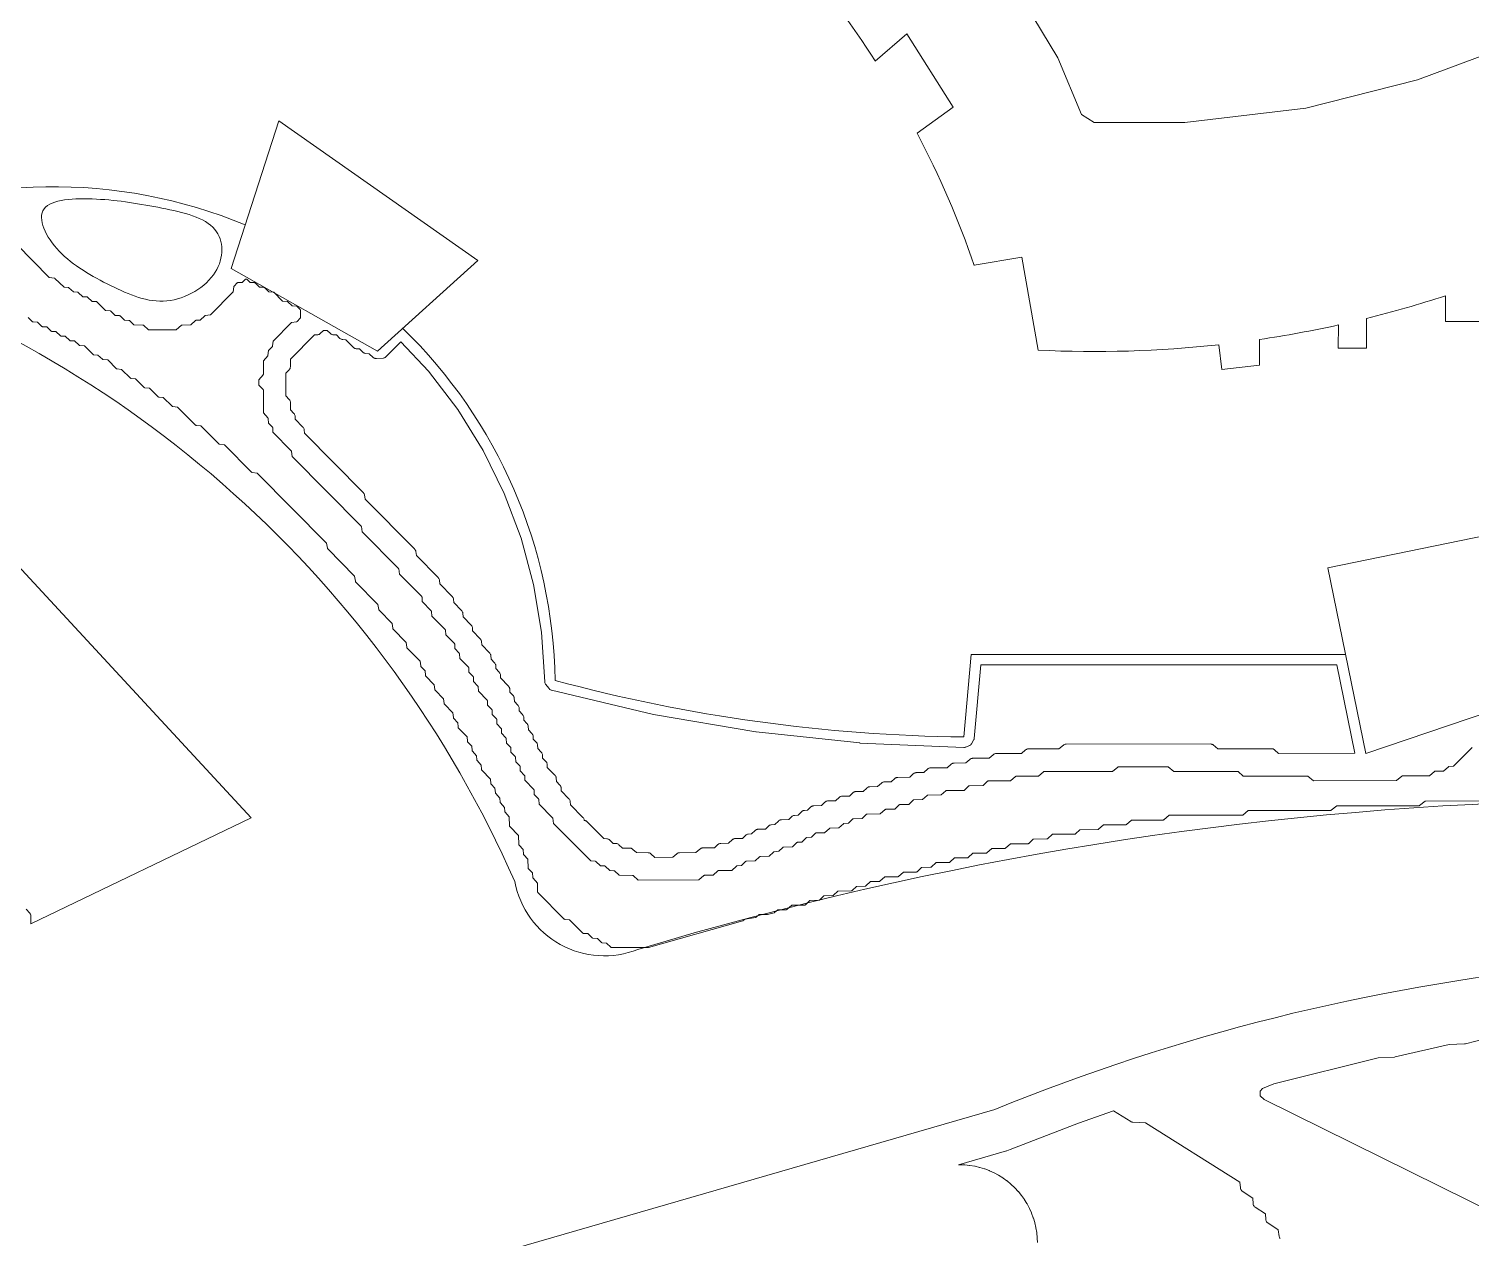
# Model space of a CAD drawing. Header units: inches. Extents: x 36 to 79.5, y 17.3 to 55.9.
# Drawn here: x 48.14 to 56.37, y 30.21 to 37.11 of the extents above; entities that cross this region are included whole.
import ezdxf

# ---------------------------------------------------------------- set-up
doc = ezdxf.new("R2010")
doc.units = ezdxf.units.IN
for name, color, linetype, lineweight in [('01_ORIGINAL_CAD', 7, 'Continuous', 20), ('02_APPROVED_PDF_OUTLINES', 7, 'Continuous', 15), ('03_ADDED_AREAS_SAME_COMPOSITION', 7, 'Continuous', 15), ('04_APPROVED_PERIMETER', 7, 'Continuous', 15)]:
    doc.layers.add(name, color=color, linetype=linetype, lineweight=lineweight)

msp = doc.modelspace()

# ---------------------------------------------------------------- linework, layer by layer
at = {"layer": '01_ORIGINAL_CAD'}
for points in [[(45.6919, 38.1087, 0.060935), (47.1089, 35.956, -0.206423), (49.3752, 35.9901)], [(59.9983, 35.3223), (60.235, 35.0586), (61.8312, 36.8162), (61.9333, 37.4176, -0.214593), (63.5216, 35.6018, 0.212382), (64.1876, 33.5175, -0.642649), (62.1657, 32.1496, 0.132984), (51.6147, 31.858, -0.471407), (50.9129, 32.2446)], [(54.9286, 35.3065, -0.040089), (53.8973, 35.2756), (53.8052, 35.8063)], [(56.2206, 35.5856, -0.018166), (55.7705, 35.4566, -0.018166)], [(50.2735, 35.4003, -0.198705), (51.1432, 33.3921, 0.063223), (53.4732, 33.0698)], [(55.6105, 35.4191, -0.017778), (55.1599, 35.3363, -0.017778)], [(53.6498, 30.945, -0.14301), (60.2429, 31.6303, -0.286424), (65.3601, 28.4306), (66.4807, 23.8898, -0.272091), (64.8996, 18.9541), (63.6613, 17.5325)], [(53.6498, 30.945), (50.3999, 30.0042), (48.0949, 29.84), (45.4271, 29.473), (42.376, 26.5966), (41.758, 26.5966, -0.10797), (36.2477, 22.9537)]]:
    msp.add_lwpolyline(points, format="xyb", dxfattribs=at)
for points in [[(52.9682, 36.924), (53.149, 37.0789), (53.4135, 36.6613), (53.2073, 36.5136)], [(49.5667, 36.5827), (50.7029, 35.7869), (50.1291, 35.2702), (49.2949, 35.7417), (49.5667, 36.5827)], [(53.8052, 35.8063), (53.533, 35.7591)], [(53.8052, 35.8063), (53.8052, 35.8063)], [(56.2206, 35.5856), (56.2206, 35.4387), (56.4229, 35.4387), (56.4229, 35.6554)], [(55.6105, 35.4191), (55.6079, 35.2876), (55.7705, 35.2876), (55.7705, 35.4566)], [(54.9286, 35.3065), (54.9443, 35.1648), (55.1599, 35.189), (55.1599, 35.3363)], [(53.5155, 33.5403), (53.4732, 33.0698)], [(53.5155, 33.5403), (55.6505, 33.5403)]]:
    msp.add_lwpolyline(points, dxfattribs=at)
msp.add_lwpolyline([(55.5495, 34.0342), (56.7635, 34.2825), (57.0577, 33.4124), (55.766, 32.9757)], close=True, dxfattribs=at)
for centre, radius, start, end in [((48.3626, 33.9743), 5.4698, 32.63878, 40.4465), ((48.3626, 33.9743), 5.4698, 19.0436, 27.66091), ((44.9959, 29.643), 6.4637, 23.73402, 72.54294)]:
    msp.add_arc(centre, radius, start, end, dxfattribs=at)
at = {"layer": '02_APPROVED_PDF_OUTLINES'}
for points in [[(48.0732, 35.8776), (48.2583, 35.6906), (48.2873, 35.6865), (48.2879, 35.6863), (48.2885, 35.6861), (48.2891, 35.6859), (48.2896, 35.6856), (48.2901, 35.6852), (48.2906, 35.6848), (48.3426, 35.6339), (48.3664, 35.6329), (48.367, 35.6328), (48.3676, 35.6327), (48.3682, 35.6325), (48.3688, 35.6323), (48.3693, 35.632), (48.3698, 35.6316), (48.3703, 35.6313), (48.3957, 35.6071), (48.4196, 35.6061), (48.4202, 35.606), (48.4208, 35.6059), (48.4214, 35.6057), (48.4219, 35.6055), (48.4225, 35.6052), (48.423, 35.6048), (48.4234, 35.6045), (48.4489, 35.5803), (48.4727, 35.5793), (48.4733, 35.5792), (48.4739, 35.5791), (48.4745, 35.5789), (48.4751, 35.5787), (48.4756, 35.5784), (48.4761, 35.578), (48.4766, 35.5776), (48.502, 35.5535), (48.5258, 35.5525), (48.5264, 35.5524), (48.5269, 35.5523), (48.5275, 35.5522), (48.528, 35.552), (48.5285, 35.5517), (48.529, 35.5514), (48.5294, 35.5511), (48.5298, 35.5507), (48.5793, 35.5012), (48.6058, 35.4989), (48.6064, 35.4988), (48.607, 35.4986), (48.6075, 35.4985), (48.608, 35.4982), (48.6085, 35.4979), (48.609, 35.4976), (48.6094, 35.4972), (48.6349, 35.4731), (48.6587, 35.4721), (48.6593, 35.472), (48.6599, 35.4719), (48.6605, 35.4717), (48.6611, 35.4715), (48.6616, 35.4712), (48.6621, 35.4708), (48.6626, 35.4704), (48.688, 35.4463), (48.7118, 35.4453), (48.7125, 35.4452), (48.7131, 35.4451), (48.7136, 35.4449), (48.7142, 35.4447), (48.7147, 35.4444), (48.7153, 35.444), (48.7157, 35.4436), (48.7411, 35.4196), (48.7914, 35.4185), (48.792, 35.4184), (48.7926, 35.4183), (48.7932, 35.4182), (48.7937, 35.418), (48.7943, 35.4177), (48.7948, 35.4174), (48.7953, 35.417), (48.8235, 35.392), (48.9812, 35.3918), (49.0123, 35.4173), (49.0128, 35.4176), (49.0133, 35.4179), (49.0138, 35.4182), (49.0143, 35.4184), (49.0149, 35.4185), (49.0154, 35.4186), (49.016, 35.4187), (49.0663, 35.4198), (49.0916, 35.4439), (49.0921, 35.4443), (49.0926, 35.4447), (49.0931, 35.445), (49.0937, 35.4452), (49.0942, 35.4454), (49.0949, 35.4455), (49.0955, 35.4456), (49.1193, 35.4466), (49.1446, 35.4708), (49.1451, 35.4712), (49.1456, 35.4715), (49.1461, 35.4718), (49.1467, 35.4721), (49.1473, 35.4723), (49.1479, 35.4724), (49.1769, 35.4766), (49.3065, 35.608), (49.3105, 35.6373), (49.3106, 35.6378), (49.3108, 35.6383), (49.311, 35.6389), (49.3112, 35.6393), (49.3115, 35.6398), (49.3118, 35.6403), (49.3122, 35.6407), (49.33, 35.6587), (49.3304, 35.6591), (49.3308, 35.6594), (49.3313, 35.6597), (49.3318, 35.6599), (49.3323, 35.6601), (49.3328, 35.6603), (49.3334, 35.6604), (49.334, 35.6605), (49.3578, 35.6615), (49.3769, 35.6794), (49.3774, 35.6798), (49.3779, 35.6801), (49.3784, 35.6804), (49.3789, 35.6806), (49.3795, 35.6808), (49.3801, 35.6809), (49.3807, 35.681), (49.3813, 35.681), (49.3819, 35.6809), (49.3825, 35.6808), (49.3831, 35.6806), (49.3836, 35.6804), (49.3841, 35.6801), (49.3846, 35.6798), (49.3851, 35.6794), (49.4043, 35.6616), (49.4281, 35.6605), (49.4287, 35.6605), (49.4293, 35.6603), (49.4299, 35.6602), (49.4305, 35.6599), (49.431, 35.6596), (49.4315, 35.6593), (49.432, 35.6589), (49.4575, 35.6348), (49.4813, 35.6337), (49.4819, 35.6337), (49.4825, 35.6335), (49.4831, 35.6334), (49.4836, 35.6331), (49.4842, 35.6328), (49.4847, 35.6325), (49.4851, 35.6321), (49.5106, 35.608), (49.5344, 35.6069), (49.535, 35.6069), (49.5355, 35.6068), (49.5361, 35.6066), (49.5366, 35.6064), (49.5371, 35.6062), (49.5375, 35.6059), (49.538, 35.6055), (49.5384, 35.6052), (49.5879, 35.5556), (49.6144, 35.5533), (49.615, 35.5532), (49.6155, 35.5531), (49.6161, 35.5529), (49.6166, 35.5527), (49.6171, 35.5524), (49.6176, 35.552), (49.618, 35.5517), (49.6435, 35.5275), (49.6673, 35.5265), (49.6678, 35.5265), (49.6684, 35.5264), (49.6689, 35.5262), (49.6695, 35.526), (49.67, 35.5257), (49.6704, 35.5255), (49.6709, 35.5251), (49.6713, 35.5247), (49.6891, 35.5067), (49.6895, 35.5063), (49.6899, 35.5058), (49.6902, 35.5053), (49.6904, 35.5048), (49.6906, 35.5042), (49.6908, 35.5037), (49.6909, 35.5031), (49.6909, 35.5025), (49.691, 35.4612), (49.6909, 35.4606), (49.6909, 35.46), (49.6907, 35.4594), (49.6905, 35.4589), (49.6903, 35.4584), (49.69, 35.4579), (49.6896, 35.4574), (49.6892, 35.4569), (49.6715, 35.4389), (49.6711, 35.4386), (49.6706, 35.4382), (49.6702, 35.4379), (49.6697, 35.4377), (49.6691, 35.4375), (49.6686, 35.4373), (49.6681, 35.4372), (49.6391, 35.433), (49.5342, 35.3263), (49.532, 35.2995), (49.5319, 35.2989), (49.5318, 35.2983), (49.5316, 35.2978), (49.5313, 35.2972), (49.531, 35.2967), (49.5307, 35.2963), (49.5303, 35.2958), (49.5078, 35.2726), (49.5055, 35.2458), (49.5055, 35.2452), (49.5053, 35.2446), (49.5051, 35.244), (49.5048, 35.2434), (49.5045, 35.2429), (49.5041, 35.2424), (49.4794, 35.2139), (49.4792, 35.1389), (49.4792, 35.1383), (49.4791, 35.1377), (49.4789, 35.1371), (49.4787, 35.1365), (49.4785, 35.136), (49.4781, 35.1355), (49.4777, 35.135), (49.4531, 35.1066), (49.4539, 35.0758), (49.4778, 35.0502), (49.4781, 35.0497), (49.4785, 35.0493), (49.4787, 35.0488), (49.479, 35.0483), (49.4792, 35.0477), (49.4793, 35.0472), (49.4794, 35.0467), (49.4794, 35.0461), (49.4799, 34.9174), (49.5048, 34.889), (49.5052, 34.8885), (49.5055, 34.888), (49.5058, 34.8874), (49.506, 34.8868), (49.5061, 34.8862), (49.5062, 34.8856), (49.5086, 34.8588), (49.5312, 34.8356), (49.5316, 34.8351), (49.532, 34.8346), (49.5323, 34.8341), (49.5325, 34.8335), (49.5327, 34.8329), (49.5328, 34.8323), (49.5329, 34.8317), (49.534, 34.8076), (49.6376, 34.7015), (49.638, 34.701), (49.6384, 34.7005), (49.6387, 34.6999), (49.639, 34.6993), (49.6391, 34.6987), (49.6393, 34.6981), (49.6434, 34.6689), (50.0366, 34.2723), (50.0369, 34.2719), (50.0373, 34.2715), (50.0376, 34.271), (50.0378, 34.2705), (50.038, 34.27), (50.0381, 34.2695), (50.0383, 34.269), (50.0424, 34.2397), (50.2494, 34.0309), (50.2498, 34.0305), (50.2501, 34.0301), (50.2504, 34.0296), (50.2506, 34.0291), (50.2508, 34.0286), (50.251, 34.0281), (50.2511, 34.0276), (50.2552, 33.9983), (50.3824, 33.87), (50.3828, 33.8696), (50.3831, 33.8692), (50.3834, 33.8687), (50.3836, 33.8682), (50.3838, 33.8677), (50.384, 33.8671), (50.3841, 33.8666), (50.3841, 33.866), (50.3852, 33.8419), (50.4357, 33.7895), (50.4361, 33.789), (50.4364, 33.7886), (50.4367, 33.788), (50.437, 33.7875), (50.4372, 33.787), (50.4373, 33.7864), (50.4374, 33.7858), (50.4397, 33.759), (50.5155, 33.6822), (50.5159, 33.6818), (50.5162, 33.6813), (50.5165, 33.6808), (50.5168, 33.6802), (50.517, 33.6797), (50.5171, 33.6791), (50.5172, 33.6785), (50.5196, 33.6517), (50.5687, 33.6017), (50.5692, 33.6013), (50.5695, 33.6007), (50.5698, 33.6002), (50.5701, 33.5996), (50.5703, 33.599), (50.5704, 33.5984), (50.5705, 33.5978), (50.5715, 33.5736), (50.5955, 33.548), (50.5959, 33.5475), (50.5962, 33.5471), (50.5965, 33.5466), (50.5967, 33.546), (50.5969, 33.5455), (50.597, 33.545), (50.5971, 33.5444), (50.5995, 33.5176), (50.6486, 33.4676), (50.6491, 33.4671), (50.6494, 33.4666), (50.6497, 33.4661), (50.65, 33.4655), (50.6502, 33.4649), (50.6503, 33.4643), (50.6504, 33.4636), (50.6514, 33.4395), (50.6754, 33.4138), (50.6758, 33.4134), (50.6761, 33.4129), (50.6764, 33.4123), (50.6766, 33.4118), (50.6768, 33.4112), (50.6769, 33.4106), (50.677, 33.41), (50.6781, 33.3858), (50.702, 33.3602), (50.7024, 33.3597), (50.7027, 33.3593), (50.703, 33.3588), (50.7032, 33.3582), (50.7034, 33.3577), (50.7036, 33.3571), (50.7036, 33.3566), (50.706, 33.3298), (50.7552, 33.2798), (50.7556, 33.2793), (50.756, 33.2788), (50.7563, 33.2783), (50.7565, 33.2777), (50.7567, 33.2771), (50.7568, 33.2765), (50.7569, 33.2758), (50.758, 33.2517), (50.7819, 33.226), (50.7823, 33.2256), (50.7827, 33.2251), (50.7829, 33.2245), (50.7832, 33.224), (50.7834, 33.2234), (50.7835, 33.2228), (50.7835, 33.2222), (50.7846, 33.198), (50.8086, 33.1724), (50.809, 33.1719), (50.8093, 33.1714), (50.8096, 33.1709), (50.8098, 33.1703), (50.81, 33.1697), (50.8101, 33.1691), (50.8102, 33.1685), (50.8113, 33.1444), (50.8352, 33.1187), (50.8356, 33.1182), (50.836, 33.1177), (50.8362, 33.1172), (50.8365, 33.1166), (50.8367, 33.1161), (50.8368, 33.1155), (50.8368, 33.1149), (50.8379, 33.0907), (50.8619, 33.065), (50.8622, 33.0646), (50.8626, 33.0641), (50.8628, 33.0636), (50.8631, 33.0631), (50.8633, 33.0626), (50.8634, 33.062), (50.8635, 33.0615), (50.8658, 33.0346), (50.8884, 33.0115), (50.8888, 33.011), (50.8892, 33.0105), (50.8895, 33.0099), (50.8898, 33.0094), (50.8899, 33.0088), (50.8901, 33.0082), (50.8901, 33.0075), (50.8912, 32.9834), (50.9152, 32.9577), (50.9155, 32.9573), (50.9159, 32.9568), (50.9161, 32.9563), (50.9164, 32.9558), (50.9165, 32.9553), (50.9167, 32.9547), (50.9168, 32.9541), (50.9191, 32.9273), (50.9417, 32.9041), (50.9421, 32.9037), (50.9425, 32.9032), (50.9428, 32.9026), (50.943, 32.9021), (50.9432, 32.9015), (50.9434, 32.9008), (50.9434, 32.9002), (50.9445, 32.8761), (50.9685, 32.8504), (50.9688, 32.8499), (50.9692, 32.8494), (50.9695, 32.8489), (50.9697, 32.8483), (50.9699, 32.8478), (50.97, 32.8472), (50.9701, 32.8466), (50.9711, 32.8225), (51.0216, 32.77), (51.022, 32.7695), (51.0224, 32.769), (51.0227, 32.7685), (51.0229, 32.7679), (51.0231, 32.7673), (51.0232, 32.7667), (51.0233, 32.7661), (51.0244, 32.7419), (51.0483, 32.7163), (51.0487, 32.7158), (51.049, 32.7154), (51.0493, 32.7149), (51.0495, 32.7143), (51.0497, 32.7138), (51.0499, 32.7132), (51.0499, 32.7127), (51.0523, 32.6859), (51.1281, 32.6091), (51.1284, 32.6087), (51.1288, 32.6082), (51.129, 32.6078), (51.1293, 32.6073), (51.1295, 32.6068), (51.1296, 32.6062), (51.1297, 32.6057), (51.1338, 32.5765), (51.3459, 32.363), (51.3724, 32.3606), (51.373, 32.3606), (51.3736, 32.3604), (51.3741, 32.3602), (51.3746, 32.36), (51.3751, 32.3597), (51.3756, 32.3594), (51.376, 32.359), (51.4015, 32.3349), (51.4253, 32.3339), (51.4259, 32.3338), (51.4265, 32.3337), (51.4271, 32.3335), (51.4277, 32.3333), (51.4282, 32.333), (51.4287, 32.3326), (51.4292, 32.3322), (51.4546, 32.3081), (51.4784, 32.3071), (51.479, 32.307), (51.4796, 32.3069), (51.4802, 32.3067), (51.4808, 32.3065), (51.4813, 32.3062), (51.4818, 32.3058), (51.4823, 32.3054), (51.5077, 32.2814), (51.5845, 32.2803), (51.5851, 32.2803), (51.5857, 32.2802), (51.5863, 32.28), (51.5869, 32.2798), (51.5874, 32.2795), (51.5879, 32.2792), (51.5884, 32.2788), (51.6166, 32.2538), (51.963, 32.254), (51.9911, 32.2791), (51.9916, 32.2795), (51.9921, 32.2798), (51.9926, 32.2801), (51.9932, 32.2803), (51.9938, 32.2805), (51.9944, 32.2806), (51.995, 32.2806), (52.0452, 32.2818), (52.0705, 32.3059), (52.071, 32.3062), (52.0714, 32.3065), (52.0719, 32.3068), (52.0724, 32.3071), (52.0729, 32.3072), (52.0735, 32.3074), (52.074, 32.3075), (52.0746, 32.3075), (52.1514, 32.3087), (52.1767, 32.3328), (52.1771, 32.3331), (52.1776, 32.3335), (52.1781, 32.3338), (52.1786, 32.334), (52.1791, 32.3342), (52.1797, 32.3343), (52.1803, 32.3344), (52.2068, 32.3368), (52.2296, 32.3596), (52.23, 32.3599), (52.2305, 32.3603), (52.231, 32.3606), (52.2315, 32.3608), (52.232, 32.361), (52.2326, 32.3612), (52.2331, 32.3613), (52.2337, 32.3613), (52.284, 32.3625), (52.3093, 32.3866), (52.3097, 32.3869), (52.3101, 32.3872), (52.3106, 32.3875), (52.3111, 32.3878), (52.3116, 32.3879), (52.3122, 32.3881), (52.3127, 32.3882), (52.3133, 32.3882), (52.3636, 32.3894), (52.3889, 32.4135), (52.3893, 32.4138), (52.3898, 32.4142), (52.3903, 32.4144), (52.3908, 32.4147), (52.3913, 32.4149), (52.3919, 32.415), (52.3925, 32.4151), (52.419, 32.4175), (52.4418, 32.4402), (52.4422, 32.4406), (52.4427, 32.441), (52.4432, 32.4413), (52.4437, 32.4415), (52.4442, 32.4417), (52.4448, 32.4419), (52.4453, 32.4419), (52.4459, 32.442), (52.4962, 32.4431), (52.5215, 32.4672), (52.5219, 32.4676), (52.5225, 32.468), (52.523, 32.4683), (52.5236, 32.4685), (52.5241, 32.4687), (52.5247, 32.4688), (52.5253, 32.4689), (52.5492, 32.47), (52.5745, 32.4941), (52.575, 32.4945), (52.5754, 32.4948), (52.5759, 32.4951), (52.5764, 32.4953), (52.577, 32.4955), (52.5775, 32.4957), (52.5781, 32.4957), (52.6046, 32.4981), (52.6275, 32.5209), (52.6279, 32.5213), (52.6284, 32.5216), (52.6289, 32.5219), (52.6294, 32.5222), (52.6299, 32.5224), (52.6305, 32.5225), (52.6311, 32.5226), (52.6317, 32.5226), (52.6792, 32.523), (52.7073, 32.548), (52.7078, 32.5484), (52.7083, 32.5487), (52.7088, 32.549), (52.7094, 32.5492), (52.7099, 32.5494), (52.7105, 32.5495), (52.7111, 32.5495), (52.7614, 32.5507), (52.7867, 32.5748), (52.7872, 32.5752), (52.7876, 32.5755), (52.7881, 32.5758), (52.7886, 32.576), (52.7892, 32.5762), (52.7897, 32.5763), (52.7903, 32.5764), (52.8168, 32.5788), (52.8397, 32.6016), (52.8401, 32.602), (52.8405, 32.6023), (52.841, 32.6026), (52.8415, 32.6028), (52.8421, 32.603), (52.8426, 32.6032), (52.8432, 32.6033), (52.8438, 32.6033), (52.894, 32.6045), (52.9193, 32.6286), (52.9198, 32.6289), (52.9202, 32.6293), (52.9207, 32.6296), (52.9212, 32.6298), (52.9218, 32.63), (52.9223, 32.6301), (52.9229, 32.6302), (52.9235, 32.6302), (52.9975, 32.6306), (53.0256, 32.6556), (53.0261, 32.656), (53.0266, 32.6563), (53.0271, 32.6566), (53.0277, 32.6568), (53.0283, 32.657), (53.0289, 32.6571), (53.0295, 32.6571), (53.0798, 32.6583), (53.105, 32.6824), (53.1055, 32.6828), (53.1059, 32.6831), (53.1064, 32.6834), (53.1069, 32.6836), (53.1074, 32.6838), (53.108, 32.6839), (53.1085, 32.684), (53.109, 32.684), (53.1593, 32.6852), (53.1846, 32.7093), (53.185, 32.7097), (53.1855, 32.71), (53.186, 32.7103), (53.1865, 32.7105), (53.187, 32.7107), (53.1875, 32.7108), (53.1881, 32.7109), (53.1886, 32.7109), (53.2389, 32.7121), (53.2642, 32.7362), (53.2646, 32.7366), (53.2651, 32.7369), (53.2656, 32.7372), (53.2661, 32.7374), (53.2666, 32.7376), (53.2671, 32.7377), (53.2677, 32.7378), (53.2683, 32.7378), (53.3451, 32.739), (53.3703, 32.7631), (53.3708, 32.7635), (53.3712, 32.7638), (53.3717, 32.7641), (53.3722, 32.7643), (53.3728, 32.7645), (53.3733, 32.7647), (53.3739, 32.7647), (53.3745, 32.7648), (53.475, 32.7651), (53.5032, 32.7902), (53.5036, 32.7906), (53.5041, 32.7909), (53.5047, 32.7912), (53.5053, 32.7914), (53.5058, 32.7916), (53.5064, 32.7917), (53.5071, 32.7917), (53.5839, 32.7929), (53.6091, 32.817), (53.6096, 32.8173), (53.61, 32.8177), (53.6105, 32.818), (53.611, 32.8182), (53.6116, 32.8184), (53.6121, 32.8185), (53.6127, 32.8186), (53.6133, 32.8186), (53.7404, 32.819), (53.7685, 32.8441), (53.769, 32.8445), (53.7695, 32.8448), (53.7701, 32.8451), (53.7706, 32.8453), (53.7712, 32.8455), (53.7718, 32.8455), (53.7725, 32.8456), (53.8996, 32.846), (53.9277, 32.871), (53.9282, 32.8714), (53.9287, 32.8717), (53.9293, 32.872), (53.9299, 32.8723), (53.9305, 32.8724), (53.9311, 32.8725), (53.9317, 32.8725), (54.3215, 32.8728), (54.3526, 32.8983), (54.353, 32.8987), (54.3535, 32.899), (54.3541, 32.8992), (54.3546, 32.8994), (54.3552, 32.8996), (54.3558, 32.8997), (54.3564, 32.8997), (54.6358, 32.8999), (54.6364, 32.8999), (54.637, 32.8998), (54.6376, 32.8997), (54.6381, 32.8995), (54.6386, 32.8992), (54.6391, 32.8989), (54.6396, 32.8986), (54.6708, 32.8731), (55.034, 32.8734), (55.0347, 32.8733), (55.0353, 32.8732), (55.0359, 32.8731), (55.0365, 32.8729), (55.037, 32.8726), (55.0375, 32.8722), (55.038, 32.8719), (55.0662, 32.8468), (55.4323, 32.8468), (55.4328, 32.8468), (55.4334, 32.8467), (55.434, 32.8466), (55.4345, 32.8464), (55.4351, 32.8461), (55.4356, 32.8458), (55.4361, 32.8455), (55.4672, 32.82), (55.9408, 32.8204), (55.9719, 32.8459), (55.9723, 32.8462), (55.9728, 32.8465), (55.9734, 32.8468), (55.9739, 32.847), (55.9745, 32.8471), (55.9751, 32.8472), (55.9757, 32.8472), (56.1293, 32.8476), (56.1574, 32.8727), (56.1579, 32.8731), (56.1584, 32.8734), (56.159, 32.8737), (56.1596, 32.8739), (56.1602, 32.8741), (56.1608, 32.8742), (56.1614, 32.8742), (56.2089, 32.8745), (56.237, 32.8996), (56.2375, 32.9), (56.2381, 32.9003), (56.2386, 32.9006), (56.2392, 32.9008), (56.2398, 32.901), (56.2405, 32.9011), (56.267, 32.9035), (56.3723, 33.0098)], [(56.5474, 32.7046), (56.1046, 32.7043), (56.0734, 32.6788), (56.073, 32.6784), (56.0725, 32.6781), (56.0719, 32.6779), (56.0714, 32.6777), (56.0708, 32.6775), (56.0702, 32.6775), (56.0696, 32.6774), (55.6003, 32.6771), (55.5692, 32.6516), (55.5687, 32.6512), (55.5682, 32.6509), (55.5677, 32.6507), (55.5671, 32.6505), (55.5665, 32.6503), (55.5659, 32.6502), (55.5654, 32.6502), (55.096, 32.6499), (55.0649, 32.6243), (55.0644, 32.624), (55.0639, 32.6237), (55.0634, 32.6234), (55.0628, 32.6232), (55.0622, 32.6231), (55.0617, 32.623), (55.0611, 32.623), (54.6448, 32.6227), (54.6137, 32.5972), (54.6132, 32.5968), (54.6127, 32.5965), (54.6122, 32.5963), (54.6116, 32.5961), (54.611, 32.5959), (54.6105, 32.5958), (54.6099, 32.5958), (54.4297, 32.5954), (54.4015, 32.5703), (54.4011, 32.5699), (54.4005, 32.5696), (54.4, 32.5693), (54.3994, 32.5691), (54.3988, 32.5689), (54.3982, 32.5688), (54.3976, 32.5688), (54.2704, 32.5684), (54.2423, 32.5434), (54.2419, 32.543), (54.2413, 32.5427), (54.2408, 32.5424), (54.2402, 32.5422), (54.2396, 32.542), (54.239, 32.5419), (54.2384, 32.5419), (54.1351, 32.5406), (54.1098, 32.5166), (54.1094, 32.5162), (54.1089, 32.5159), (54.1084, 32.5156), (54.1079, 32.5153), (54.1074, 32.5152), (54.1068, 32.515), (54.1063, 32.5149), (54.1057, 32.5149), (53.9786, 32.5145), (53.9504, 32.4895), (53.95, 32.4891), (53.9495, 32.4888), (53.9489, 32.4885), (53.9483, 32.4883), (53.9478, 32.4881), (53.9472, 32.488), (53.9465, 32.488), (53.8697, 32.4868), (53.8445, 32.4627), (53.844, 32.4623), (53.8436, 32.462), (53.8431, 32.4617), (53.8426, 32.4615), (53.842, 32.4613), (53.8415, 32.4611), (53.8409, 32.4611), (53.8404, 32.461), (53.7398, 32.4607), (53.7117, 32.4356), (53.7112, 32.4352), (53.7106, 32.4349), (53.7101, 32.4346), (53.7095, 32.4344), (53.7089, 32.4342), (53.7083, 32.4341), (53.7077, 32.4341), (53.6336, 32.4338), (53.6055, 32.4087), (53.6051, 32.4083), (53.6045, 32.408), (53.604, 32.4077), (53.6034, 32.4075), (53.6028, 32.4073), (53.6022, 32.4072), (53.6016, 32.4072), (53.5248, 32.406), (53.4995, 32.3819), (53.4991, 32.3815), (53.4987, 32.3812), (53.4982, 32.3809), (53.4976, 32.3807), (53.4971, 32.3805), (53.4966, 32.3804), (53.496, 32.3803), (53.4954, 32.3803), (53.4214, 32.3799), (53.3933, 32.3549), (53.3928, 32.3545), (53.3923, 32.3541), (53.3917, 32.3539), (53.3911, 32.3536), (53.3905, 32.3535), (53.3899, 32.3534), (53.3893, 32.3533), (53.3153, 32.353), (53.2871, 32.3279), (53.2867, 32.3276), (53.2862, 32.3272), (53.2856, 32.3269), (53.2851, 32.3267), (53.2845, 32.3266), (53.2839, 32.3265), (53.2833, 32.3264), (53.233, 32.3253), (53.2077, 32.3012), (53.2073, 32.3008), (53.2068, 32.3005), (53.2063, 32.3002), (53.2058, 32.2999), (53.2053, 32.2998), (53.2047, 32.2996), (53.2042, 32.2995), (53.2036, 32.2995), (53.1296, 32.2992), (53.1014, 32.2741), (53.101, 32.2737), (53.1004, 32.2734), (53.0999, 32.2731), (53.0993, 32.2729), (53.0987, 32.2727), (53.0981, 32.2726), (53.0975, 32.2726), (53.0234, 32.2723), (52.9953, 32.2472), (52.9948, 32.2468), (52.9943, 32.2465), (52.9938, 32.2462), (52.9932, 32.246), (52.9927, 32.2458), (52.9921, 32.2457), (52.9915, 32.2457), (52.9412, 32.2445), (52.9159, 32.2204), (52.9155, 32.2201), (52.915, 32.2197), (52.9145, 32.2195), (52.914, 32.2192), (52.9135, 32.219), (52.913, 32.2189), (52.9124, 32.2188), (52.9119, 32.2188), (52.8616, 32.2176), (52.8363, 32.1935), (52.8359, 32.1932), (52.8354, 32.1928), (52.8349, 32.1926), (52.8344, 32.1923), (52.8339, 32.1921), (52.8334, 32.192), (52.8328, 32.1919), (52.8322, 32.1919), (52.7554, 32.1907), (52.7302, 32.1666), (52.7298, 32.1662), (52.7293, 32.1659), (52.7288, 32.1656), (52.7283, 32.1654), (52.7278, 32.1652), (52.7273, 32.1651), (52.7267, 32.165), (52.7262, 32.165), (52.6759, 32.1638), (52.6506, 32.1397), (52.6502, 32.1393), (52.6497, 32.139), (52.6492, 32.1387), (52.6487, 32.1385), (52.6482, 32.1383), (52.6477, 32.1382), (52.6471, 32.1381), (52.6466, 32.1381), (52.5963, 32.1369), (52.571, 32.1128), (52.5706, 32.1124), (52.5701, 32.1121), (52.5696, 32.1118), (52.5691, 32.1116), (52.5686, 32.1114), (52.568, 32.1113), (52.5675, 32.1112), (52.5669, 32.1112), (52.4929, 32.1108), (52.4647, 32.0858), (52.4643, 32.0854), (52.4637, 32.085), (52.4632, 32.0848), (52.4626, 32.0845), (52.462, 32.0844), (52.4614, 32.0843), (52.4608, 32.0842), (52.4132, 32.0839), (52.3942, 32.068), (52.3938, 32.0677), (52.3933, 32.0674), (52.3928, 32.0672), (52.3923, 32.067), (52.3918, 32.0668), (52.354, 32.0575), (52.3534, 32.0574), (52.3526, 32.0573), (52.307, 32.057), (52.2889, 32.042), (52.2884, 32.0416), (52.2879, 32.0413), (52.2873, 32.0411), (52.2868, 32.0409), (52.2862, 32.0407), (52.2277, 32.0304), (52.2163, 32.0222), (52.2159, 32.0219), (52.2154, 32.0217), (52.2149, 32.0215), (52.2144, 32.0213), (51.676, 31.8692), (51.6755, 31.869), (51.6749, 31.869), (51.6744, 31.8689), (51.465, 31.8688), (51.4644, 31.8688), (51.4639, 31.8689), (51.4633, 31.869), (51.4628, 31.8692), (51.4623, 31.8694), (51.4618, 31.8697), (51.4613, 31.87), (51.4609, 31.8704), (51.4354, 31.8945), (51.4116, 31.8956), (51.411, 31.8956), (51.4105, 31.8957), (51.41, 31.8959), (51.4094, 31.8961), (51.4089, 31.8963), (51.4085, 31.8966), (51.408, 31.8969), (51.4076, 31.8973), (51.3847, 31.92), (51.3582, 31.9224), (51.3576, 31.9225), (51.3571, 31.9226), (51.3565, 31.9228), (51.356, 31.923), (51.3555, 31.9233), (51.355, 31.9236), (51.3546, 31.924), (51.3291, 31.9481), (51.3053, 31.9492), (51.3048, 31.9492), (51.3042, 31.9493), (51.3037, 31.9495), (51.3031, 31.9497), (51.3027, 31.9499), (51.3022, 31.9502), (51.3017, 31.9506), (51.3013, 31.9509), (51.2252, 32.0273), (51.1987, 32.0296), (51.1981, 32.0297), (51.1975, 32.0299), (51.197, 32.0301), (51.1964, 32.0303), (51.1959, 32.0306), (51.1954, 32.031), (51.195, 32.0314), (51.0441, 32.1835), (51.0438, 32.1839), (51.0434, 32.1844), (51.0431, 32.1849), (51.0429, 32.1854), (51.0427, 32.186), (51.0425, 32.1865), (51.0424, 32.1871), (51.0424, 32.1877), (51.042, 32.2359), (51.0172, 32.2643), (51.0168, 32.2648), (51.0165, 32.2653), (51.0162, 32.2659), (51.016, 32.2665), (51.0158, 32.2671), (51.0157, 32.2677), (51.0134, 32.2945), (50.9908, 32.3177), (50.9904, 32.3181), (50.9901, 32.3186), (50.9898, 32.319), (50.9895, 32.3195), (50.9893, 32.3201), (50.9892, 32.3206), (50.9891, 32.3212), (50.9891, 32.3217), (50.9879, 32.3727), (50.964, 32.3983), (50.9636, 32.3987), (50.9633, 32.3992), (50.963, 32.3997), (50.9628, 32.4002), (50.9626, 32.4007), (50.9625, 32.4013), (50.9624, 32.4019), (50.96, 32.4287), (50.9374, 32.4518), (50.9371, 32.4523), (50.9367, 32.4527), (50.9364, 32.4532), (50.9362, 32.4537), (50.936, 32.4542), (50.9359, 32.4548), (50.9358, 32.4553), (50.9357, 32.4559), (50.9346, 32.5068), (50.8841, 32.5592), (50.8837, 32.5596), (50.8834, 32.5601), (50.8831, 32.5605), (50.8829, 32.561), (50.8827, 32.5616), (50.8826, 32.5621), (50.8825, 32.5627), (50.8824, 32.5632), (50.8813, 32.6141), (50.8573, 32.6398), (50.857, 32.6402), (50.8566, 32.6407), (50.8563, 32.6413), (50.8561, 32.6418), (50.8559, 32.6424), (50.8558, 32.643), (50.8557, 32.6436), (50.8547, 32.6678), (50.8307, 32.6934), (50.8303, 32.6939), (50.83, 32.6944), (50.8297, 32.6949), (50.8294, 32.6955), (50.8293, 32.6961), (50.8291, 32.6966), (50.8291, 32.6972), (50.828, 32.7214), (50.8041, 32.7471), (50.8037, 32.7475), (50.8034, 32.748), (50.8031, 32.7485), (50.8028, 32.749), (50.8027, 32.7495), (50.8025, 32.7501), (50.8025, 32.7507), (50.8001, 32.7775), (50.7775, 32.8006), (50.7771, 32.8011), (50.7767, 32.8016), (50.7764, 32.8022), (50.7762, 32.8027), (50.776, 32.8033), (50.7759, 32.8039), (50.7758, 32.8046), (50.7747, 32.8287), (50.7242, 32.8812), (50.7238, 32.8816), (50.7235, 32.8821), (50.7232, 32.8827), (50.7229, 32.8832), (50.7227, 32.8838), (50.7226, 32.8844), (50.7226, 32.8851), (50.7215, 32.9092), (50.6975, 32.9349), (50.6971, 32.9353), (50.6968, 32.9358), (50.6965, 32.9364), (50.6963, 32.9369), (50.6961, 32.9375), (50.696, 32.9381), (50.6959, 32.9387), (50.6948, 32.9629), (50.6709, 32.9885), (50.6705, 32.989), (50.6701, 32.9895), (50.6698, 32.99), (50.6696, 32.9906), (50.6694, 32.9912), (50.6693, 32.9918), (50.6693, 32.9924), (50.6682, 33.0165), (50.6442, 33.0422), (50.6438, 33.0427), (50.6435, 33.0432), (50.6432, 33.0437), (50.643, 33.0443), (50.6428, 33.0448), (50.6427, 33.0454), (50.6426, 33.046), (50.6415, 33.0701), (50.591, 33.1226), (50.5906, 33.1231), (50.5903, 33.1236), (50.59, 33.1241), (50.5897, 33.1247), (50.5896, 33.1253), (50.5894, 33.1259), (50.5894, 33.1265), (50.5883, 33.1507), (50.5643, 33.1763), (50.564, 33.1768), (50.5636, 33.1772), (50.5634, 33.1777), (50.5631, 33.1783), (50.563, 33.1788), (50.5628, 33.1793), (50.5627, 33.1799), (50.5604, 33.2067), (50.5112, 33.2567), (50.5108, 33.2572), (50.5105, 33.2576), (50.5102, 33.2581), (50.5099, 33.2587), (50.5097, 33.2592), (50.5096, 33.2598), (50.5095, 33.2604), (50.5071, 33.2872), (50.458, 33.3372), (50.4576, 33.3376), (50.4572, 33.3381), (50.4569, 33.3386), (50.4567, 33.3392), (50.4565, 33.3397), (50.4563, 33.3403), (50.4563, 33.3409), (50.4539, 33.3677), (50.4047, 33.4177), (50.4043, 33.4181), (50.4039, 33.4187), (50.4036, 33.4192), (50.4034, 33.4198), (50.4032, 33.4204), (50.4031, 33.421), (50.403, 33.4216), (50.4019, 33.4458), (50.378, 33.4714), (50.3776, 33.4719), (50.3773, 33.4723), (50.377, 33.4728), (50.3768, 33.4734), (50.3766, 33.4739), (50.3764, 33.4745), (50.3764, 33.475), (50.374, 33.5018), (50.2982, 33.5786), (50.2978, 33.5791), (50.2975, 33.5795), (50.2972, 33.5801), (50.2969, 33.5806), (50.2968, 33.5812), (50.2966, 33.5817), (50.2965, 33.5823), (50.2942, 33.6091), (50.2184, 33.6859), (50.218, 33.6864), (50.2177, 33.6868), (50.2174, 33.6874), (50.2171, 33.6879), (50.2169, 33.6885), (50.2168, 33.689), (50.2167, 33.6896), (50.2143, 33.7164), (50.1386, 33.7932), (50.1382, 33.7936), (50.1379, 33.7941), (50.1376, 33.7945), (50.1373, 33.795), (50.1371, 33.7955), (50.137, 33.7961), (50.1369, 33.7966), (50.1328, 33.8258), (50.0055, 33.9542), (50.0052, 33.9546), (50.0049, 33.955), (50.0046, 33.9555), (50.0043, 33.956), (50.0041, 33.9565), (50.004, 33.957), (50.0039, 33.9575), (49.9998, 33.9868), (49.8459, 34.1419), (49.8456, 34.1423), (49.8452, 34.1428), (49.8449, 34.1432), (49.8447, 34.1437), (49.8445, 34.1442), (49.8443, 34.1448), (49.8442, 34.1453), (49.8401, 34.1745), (49.444, 34.574), (49.4151, 34.5781), (49.4145, 34.5782), (49.414, 34.5784), (49.4135, 34.5786), (49.413, 34.5788), (49.4125, 34.5791), (49.4121, 34.5795), (49.4117, 34.5799), (49.2579, 34.7349), (49.229, 34.739), (49.2284, 34.7391), (49.2279, 34.7393), (49.2274, 34.7395), (49.2269, 34.7397), (49.2264, 34.74), (49.226, 34.7404), (49.2255, 34.7407), (49.1228, 34.8439), (49.0963, 34.8463), (49.0958, 34.8463), (49.0952, 34.8465), (49.0946, 34.8467), (49.0941, 34.8469), (49.0935, 34.8472), (49.0931, 34.8476), (49.0926, 34.848), (48.9899, 34.9512), (48.9634, 34.9535), (48.9628, 34.9536), (48.9623, 34.9537), (48.9617, 34.9539), (48.9612, 34.9542), (48.9607, 34.9545), (48.9602, 34.9548), (48.9598, 34.9552), (48.9077, 35.0061), (48.884, 35.0071), (48.8834, 35.0072), (48.8829, 35.0073), (48.8823, 35.0074), (48.8818, 35.0076), (48.8813, 35.0079), (48.8808, 35.0082), (48.8804, 35.0085), (48.88, 35.0089), (48.8304, 35.0584), (48.8039, 35.0608), (48.8034, 35.0608), (48.8028, 35.061), (48.8022, 35.0612), (48.8017, 35.0614), (48.8012, 35.0617), (48.8007, 35.0621), (48.8002, 35.0625), (48.7507, 35.112), (48.7242, 35.1144), (48.7236, 35.1145), (48.723, 35.1146), (48.7225, 35.1148), (48.7219, 35.1151), (48.7214, 35.1154), (48.7209, 35.1157), (48.7205, 35.1161), (48.671, 35.1657), (48.6445, 35.168), (48.6439, 35.1681), (48.6433, 35.1682), (48.6427, 35.1684), (48.6422, 35.1687), (48.6417, 35.169), (48.6412, 35.1693), (48.6408, 35.1697), (48.5912, 35.2193), (48.5647, 35.2216), (48.5642, 35.2217), (48.5636, 35.2218), (48.5631, 35.222), (48.5625, 35.2223), (48.5621, 35.2225), (48.5616, 35.2229), (48.5611, 35.2232), (48.5357, 35.2474), (48.5119, 35.2484), (48.5113, 35.2485), (48.5108, 35.2486), (48.5102, 35.2487), (48.5097, 35.2489), (48.5092, 35.2492), (48.5087, 35.2495), (48.5083, 35.2498), (48.5079, 35.2502), (48.4584, 35.2997), (48.4319, 35.302), (48.4313, 35.3021), (48.4307, 35.3023), (48.4302, 35.3024), (48.4297, 35.3027), (48.4292, 35.303), (48.4287, 35.3033), (48.4283, 35.3037), (48.4028, 35.3278), (48.379, 35.3288), (48.3784, 35.3289), (48.3778, 35.329), (48.3772, 35.3292), (48.3766, 35.3294), (48.3761, 35.3297), (48.3756, 35.3301), (48.3751, 35.3305), (48.3497, 35.3546), (48.3259, 35.3556), (48.3252, 35.3557), (48.3246, 35.3558), (48.3241, 35.356), (48.3235, 35.3562), (48.323, 35.3565), (48.3225, 35.3569), (48.322, 35.3573), (48.2965, 35.3814), (48.2727, 35.3824), (48.2721, 35.3825), (48.2715, 35.3826), (48.2709, 35.3828), (48.2704, 35.383), (48.2698, 35.3833), (48.2693, 35.3837), (48.2689, 35.3841), (48.2434, 35.4082), (48.2196, 35.4092), (48.219, 35.4093), (48.2184, 35.4094), (48.2178, 35.4096), (48.2172, 35.4098), (48.2167, 35.4101), (48.2162, 35.4105), (48.2157, 35.4109), (48.1903, 35.435), (48.1664, 35.436), (48.1658, 35.4361), (48.1652, 35.4362), (48.1646, 35.4364), (48.1641, 35.4366), (48.1635, 35.4369), (48.163, 35.4373), (48.1626, 35.4377), (48.1371, 35.4618)], [(47.585, 34.5794), (49.4087, 32.6079), (48.1537, 32.0043), (48.1535, 32.0482), (48.1532, 32.0518), (48.1525, 32.0552), (48.1512, 32.0586), (48.1495, 32.0617), (48.1473, 32.0645), (48.1271, 32.0876)]]:
    msp.add_lwpolyline(points, dxfattribs=at)
msp.add_lwpolyline([(49.8225, 35.3883), (49.8431, 35.3883), (49.8629, 35.3695), (49.8657, 35.3672), (49.8687, 35.3654), (49.872, 35.364), (49.8755, 35.3631), (49.879, 35.3626), (49.8958, 35.3619), (49.9161, 35.3427), (49.9188, 35.3404), (49.9219, 35.3386), (49.9252, 35.3372), (49.9286, 35.3363), (49.9322, 35.3358), (49.9485, 35.3351), (49.9927, 35.2909), (49.9953, 35.2886), (49.9983, 35.2867), (50.0014, 35.2853), (50.0047, 35.2843), (50.0082, 35.2837), (50.0279, 35.282), (50.0459, 35.2641), (50.0485, 35.2618), (50.0515, 35.2599), (50.0546, 35.2585), (50.0579, 35.2574), (50.0613, 35.2569), (50.0818, 35.2551), (50.1055, 35.234), (50.1081, 35.232), (50.1109, 35.2304), (50.1139, 35.2291), (50.1171, 35.2282), (50.1204, 35.2278), (50.1236, 35.2278), (50.1615, 35.2301), (50.1645, 35.2305), (50.1675, 35.2312), (50.1703, 35.2323), (50.173, 35.2337), (50.1755, 35.2354), (50.1777, 35.2375), (50.2631, 35.3236), (50.4209, 35.1548), (50.5879, 34.9364), (50.7321, 34.7037), (50.8527, 34.4587), (50.9489, 34.2031), (51.0199, 33.9388), (51.0649, 33.6675), (51.0837, 33.3847), (51.0842, 33.3811), (51.0852, 33.3776), (51.0868, 33.3743), (51.0888, 33.3712), (51.1088, 33.3451), (51.111, 33.3425), (51.1136, 33.3403), (51.1165, 33.3384), (51.1196, 33.337), (51.1229, 33.3359), (51.7033, 33.198), (51.7049, 33.1977), (52.2879, 33.0981), (52.2895, 33.0979), (52.8798, 33.0352), (52.8814, 33.0351), (53.474, 33.0099), (53.4776, 33.01), (53.4811, 33.0106), (53.4845, 33.0117), (53.5057, 33.0203), (53.5087, 33.0217), (53.5115, 33.0236), (53.514, 33.0258), (53.5162, 33.0283), (53.518, 33.0311), (53.5294, 33.051), (53.5309, 33.0542), (53.532, 33.0576), (53.5326, 33.0611), (53.5703, 33.4803), (55.6015, 33.4803), (55.7046, 32.9766), (55.2683, 32.9762), (55.2455, 32.9964), (55.2431, 32.9983), (55.2405, 32.9999), (55.2378, 33.0011), (55.2349, 33.002), (55.2319, 33.0026), (55.2289, 33.0027), (54.9226, 33.0028), (54.8966, 33.024), (54.8938, 33.026), (54.8908, 33.0275), (54.8876, 33.0287), (54.8842, 33.0294), (54.8808, 33.0296), (54.0579, 33.029), (54.0545, 33.0288), (54.0511, 33.0281), (54.0479, 33.0269), (54.0449, 33.0253), (54.0421, 33.0233), (54.0162, 33.0021), (53.8426, 33.0017), (53.8396, 33.0015), (53.8366, 33.001), (53.8338, 33.0001), (53.831, 32.9988), (53.8284, 32.9972), (53.826, 32.9954), (53.8033, 32.9751), (53.6569, 32.9747), (53.6538, 32.9745), (53.6509, 32.974), (53.648, 32.9731), (53.6452, 32.9718), (53.6427, 32.9703), (53.6403, 32.9684), (53.6175, 32.9481), (53.5242, 32.9478), (53.5211, 32.9476), (53.5182, 32.947), (53.5153, 32.9461), (53.5126, 32.9449), (53.51, 32.9433), (53.5076, 32.9414), (53.4849, 32.9212), (53.418, 32.9209), (53.415, 32.9207), (53.412, 32.9201), (53.4092, 32.9192), (53.4064, 32.918), (53.4039, 32.9164), (53.4015, 32.9145), (53.3787, 32.8943), (53.2854, 32.8939), (53.2824, 32.8937), (53.2794, 32.8932), (53.2765, 32.8923), (53.2738, 32.891), (53.2712, 32.8895), (53.2688, 32.8876), (53.2459, 32.8671), (53.2025, 32.8661), (53.1994, 32.8659), (53.1964, 32.8653), (53.1935, 32.8643), (53.1907, 32.8629), (53.1881, 32.8612), (53.1858, 32.8593), (53.1659, 32.8403), (53.0965, 32.8392), (53.0934, 32.839), (53.0904, 32.8384), (53.0874, 32.8374), (53.0847, 32.836), (53.082, 32.8343), (53.0797, 32.8323), (53.0599, 32.8135), (53.02, 32.8132), (53.017, 32.813), (53.014, 32.8124), (53.0112, 32.8115), (53.0085, 32.8103), (53.0059, 32.8087), (53.0035, 32.8069), (52.9806, 32.7864), (52.9372, 32.7854), (52.9341, 32.7852), (52.9311, 32.7845), (52.9282, 32.7835), (52.9254, 32.7822), (52.9229, 32.7805), (52.9205, 32.7785), (52.9005, 32.7595), (52.8576, 32.7585), (52.8545, 32.7583), (52.8515, 32.7576), (52.8486, 32.7566), (52.8459, 32.7553), (52.8433, 32.7536), (52.8409, 32.7516), (52.8211, 32.7328), (52.7813, 32.7325), (52.7783, 32.7323), (52.7753, 32.7317), (52.7724, 32.7308), (52.7697, 32.7296), (52.7671, 32.728), (52.7648, 32.7262), (52.7418, 32.7057), (52.6984, 32.7047), (52.6954, 32.7045), (52.6924, 32.7038), (52.6895, 32.7028), (52.6867, 32.7015), (52.6841, 32.6998), (52.6818, 32.6978), (52.6618, 32.6788), (52.6188, 32.6778), (52.6158, 32.6776), (52.6128, 32.6769), (52.6099, 32.6759), (52.6071, 32.6746), (52.6045, 32.6729), (52.6022, 32.6709), (52.582, 32.6517), (52.5653, 32.6509), (52.5617, 32.6505), (52.5582, 32.6496), (52.555, 32.6482), (52.5519, 32.6463), (52.5491, 32.6441), (52.5285, 32.6244), (52.5085, 32.6226), (52.5051, 32.622), (52.5018, 32.621), (52.4986, 32.6195), (52.4957, 32.6176), (52.4931, 32.6154), (52.4758, 32.5981), (52.4332, 32.5972), (52.4301, 32.5969), (52.4271, 32.5963), (52.4242, 32.5953), (52.4214, 32.5939), (52.4189, 32.5923), (52.4165, 32.5903), (52.3959, 32.5706), (52.3759, 32.5688), (52.3724, 32.5682), (52.3691, 32.5672), (52.366, 32.5658), (52.3631, 32.5639), (52.3605, 32.5616), (52.3432, 32.5444), (52.3006, 32.5434), (52.2975, 32.5431), (52.2945, 32.5425), (52.2916, 32.5415), (52.2888, 32.5402), (52.2863, 32.5385), (52.2839, 32.5365), (52.2632, 32.5168), (52.2433, 32.515), (52.2398, 32.5145), (52.2365, 32.5134), (52.2334, 32.512), (52.2305, 32.5101), (52.2278, 32.5078), (52.2107, 32.4907), (52.1712, 32.4905), (52.1682, 32.4903), (52.1652, 32.4897), (52.1624, 32.4888), (52.1596, 32.4876), (52.1571, 32.486), (52.1547, 32.4842), (52.1318, 32.4637), (52.0884, 32.4627), (52.0853, 32.4625), (52.0823, 32.4618), (52.0794, 32.4608), (52.0766, 32.4595), (52.0741, 32.4578), (52.0717, 32.4558), (52.0519, 32.437), (51.9855, 32.4367), (51.9825, 32.4365), (51.9796, 32.4359), (51.9767, 32.435), (51.974, 32.4338), (51.9714, 32.4322), (51.969, 32.4303), (51.9463, 32.4101), (51.8529, 32.4097), (51.8499, 32.4095), (51.8469, 32.409), (51.844, 32.4081), (51.8413, 32.4068), (51.8387, 32.4053), (51.8363, 32.4034), (51.8136, 32.3832), (51.7124, 32.3831), (51.6896, 32.4033), (51.6873, 32.4052), (51.6847, 32.4067), (51.682, 32.408), (51.6791, 32.4089), (51.6761, 32.4094), (51.6731, 32.4096), (51.6067, 32.4098), (51.5869, 32.4286), (51.5845, 32.4306), (51.5819, 32.4323), (51.5792, 32.4336), (51.5763, 32.4346), (51.5733, 32.4352), (51.5702, 32.4355), (51.5272, 32.4364), (51.5072, 32.4554), (51.5044, 32.4577), (51.5014, 32.4595), (51.4981, 32.4609), (51.4946, 32.4618), (51.4911, 32.4623), (51.4743, 32.463), (51.454, 32.4822), (51.4513, 32.4845), (51.4482, 32.4863), (51.4449, 32.4877), (51.4415, 32.4886), (51.4379, 32.4891), (51.4216, 32.4898), (51.3266, 32.5857), (51.3243, 32.5876), (51.3219, 32.5893), (51.3193, 32.5907), (51.3166, 32.5918), (51.3137, 32.5926), (51.3091, 32.5935), (51.3089, 32.5957), (51.3082, 32.5989), (51.3072, 32.602), (51.3058, 32.605), (51.304, 32.6077), (51.3018, 32.6102), (51.2309, 32.6821), (51.2291, 32.7021), (51.2286, 32.7055), (51.2276, 32.7088), (51.2261, 32.7119), (51.2243, 32.7148), (51.222, 32.7174), (51.1781, 32.7621), (51.1773, 32.7789), (51.1769, 32.7824), (51.176, 32.7858), (51.1746, 32.7891), (51.1728, 32.7921), (51.1706, 32.7949), (51.151, 32.8159), (51.1492, 32.8362), (51.1487, 32.8396), (51.1477, 32.8429), (51.1462, 32.8461), (51.1444, 32.849), (51.1421, 32.8516), (51.0982, 32.8963), (51.0974, 32.9131), (51.097, 32.9166), (51.0961, 32.92), (51.0948, 32.9232), (51.0929, 32.9263), (51.0907, 32.929), (51.0715, 32.9496), (51.0708, 32.9667), (51.0704, 32.9702), (51.0695, 32.9736), (51.0681, 32.9769), (51.0663, 32.9799), (51.0641, 32.9827), (51.0445, 33.0037), (51.0427, 33.024), (51.0422, 33.0274), (51.0412, 33.0307), (51.0397, 33.0338), (51.0379, 33.0367), (51.0357, 33.0393), (51.0182, 33.0572), (51.0175, 33.074), (51.0171, 33.0776), (51.0162, 33.081), (51.0148, 33.0842), (51.013, 33.0872), (51.0108, 33.09), (50.9912, 33.111), (50.9894, 33.1314), (50.9889, 33.1347), (50.9879, 33.138), (50.9864, 33.1411), (50.9846, 33.144), (50.9824, 33.1466), (50.9649, 33.1645), (50.9642, 33.1814), (50.9638, 33.1849), (50.9629, 33.1883), (50.9615, 33.1915), (50.9597, 33.1946), (50.9575, 33.1973), (50.9383, 33.2179), (50.9375, 33.235), (50.9371, 33.2385), (50.9362, 33.2419), (50.9349, 33.2452), (50.9331, 33.2482), (50.9308, 33.251), (50.9113, 33.272), (50.9095, 33.2923), (50.9089, 33.2957), (50.9079, 33.299), (50.9065, 33.3021), (50.9047, 33.305), (50.9025, 33.3076), (50.885, 33.3255), (50.8843, 33.3423), (50.8839, 33.3453), (50.8833, 33.3483), (50.8823, 33.3511), (50.8809, 33.3538), (50.8792, 33.3563), (50.8773, 33.3586), (50.8318, 33.4059), (50.831, 33.4228), (50.8306, 33.4263), (50.8297, 33.4297), (50.8283, 33.433), (50.8265, 33.436), (50.8243, 33.4388), (50.8051, 33.4593), (50.8044, 33.4765), (50.804, 33.48), (50.8031, 33.4834), (50.8017, 33.4867), (50.7999, 33.4897), (50.7977, 33.4924), (50.7781, 33.5134), (50.7763, 33.5338), (50.7757, 33.5372), (50.7747, 33.5405), (50.7733, 33.5436), (50.7714, 33.5465), (50.7692, 33.5491), (50.7248, 33.5943), (50.723, 33.6143), (50.7225, 33.6177), (50.7215, 33.621), (50.7201, 33.6241), (50.7182, 33.627), (50.716, 33.6296), (50.672, 33.6743), (50.6712, 33.6911), (50.6709, 33.6941), (50.6703, 33.697), (50.6692, 33.6999), (50.6679, 33.7025), (50.6662, 33.705), (50.6643, 33.7073), (50.6183, 33.7551), (50.6166, 33.7752), (50.616, 33.7786), (50.615, 33.7819), (50.6136, 33.7851), (50.6117, 33.788), (50.6095, 33.7906), (50.5651, 33.8357), (50.5633, 33.8557), (50.5628, 33.8591), (50.5618, 33.8624), (50.5603, 33.8656), (50.5585, 33.8685), (50.5562, 33.8711), (50.4852, 33.943), (50.4835, 33.963), (50.4829, 33.9664), (50.4819, 33.9697), (50.4805, 33.9729), (50.4786, 33.9758), (50.4763, 33.9784), (50.3517, 34.1045), (50.3485, 34.1275), (50.3478, 34.1307), (50.3468, 34.1337), (50.3453, 34.1366), (50.3436, 34.1392), (50.3415, 34.1416), (50.0591, 34.4264), (50.0559, 34.4494), (50.0552, 34.4525), (50.0542, 34.4555), (50.0527, 34.4584), (50.051, 34.4611), (50.0488, 34.4635), (49.7138, 34.8014), (49.7121, 34.8213), (49.7115, 34.8247), (49.7105, 34.828), (49.7091, 34.8312), (49.7072, 34.8341), (49.705, 34.8367), (49.661, 34.8814), (49.6603, 34.8982), (49.6598, 34.9017), (49.659, 34.9051), (49.6576, 34.9083), (49.6558, 34.9114), (49.6536, 34.9141), (49.6346, 34.9344), (49.6336, 34.9781), (49.6333, 34.9811), (49.6327, 34.9841), (49.6317, 34.987), (49.6304, 34.9897), (49.6288, 34.9923), (49.6269, 34.9946), (49.6081, 35.0147), (49.6078, 35.1437), (49.6265, 35.1638), (49.6284, 35.1662), (49.6301, 35.1688), (49.6314, 35.1715), (49.6323, 35.1744), (49.6329, 35.1773), (49.6332, 35.1804), (49.634, 35.2236), (49.7704, 35.3618), (49.7866, 35.3626), (49.7902, 35.363), (49.7936, 35.3639), (49.7969, 35.3653), (49.8, 35.3672), (49.8027, 35.3695)], close=True, dxfattribs=at)
msp.add_open_spline([(48.2287, 36.0808), (48.2697, 36.1365), (48.4007, 36.1434), (48.5272, 36.1368), (48.6545, 36.1302), (48.7774, 36.1098), (48.9, 36.0856), (49.0226, 36.0613), (49.1449, 36.033), (49.2029, 35.9632), (49.2557, 35.8996), (49.2552, 35.8014), (49.2051, 35.7209), (49.1507, 35.6335), (49.038, 35.5669), (48.9287, 35.5563), (48.8201, 35.5458), (48.7149, 35.5906), (48.608, 35.6436), (48.5015, 35.6965), (48.3934, 35.7575), (48.3152, 35.8392), (48.2363, 35.9217), (48.1879, 36.0254), (48.2287, 36.0808)], degree=3, knots=[0, 0, 0, 0, 0.126673, 0.126673, 0.126673, 0.254217, 0.254217, 0.254217, 0.381771, 0.381771, 0.381771, 0.497938, 0.497938, 0.497938, 0.623946, 0.623946, 0.623946, 0.749164, 0.749164, 0.749164, 0.873919, 0.873919, 0.873919, 1, 1, 1, 1], dxfattribs=at)
at = {"layer": '03_ADDED_AREAS_SAME_COMPOSITION'}
for points in [[(56.691, 30.2595), (55.1862, 31.0014), (55.1639, 31.0237), (55.1639, 31.0503), (55.1763, 31.0654), (55.2409, 31.0918), (55.8367, 31.2407), (55.929, 31.2442), (55.9337, 31.2449), (56.2412, 31.3167), (56.3288, 31.3192), (56.3315, 31.3194), (56.3343, 31.32), (56.5117, 31.3657)], [(53.8934, 30.1861), (53.8926, 30.2123), (53.8925, 30.2139), (53.8897, 30.2426), (53.8895, 30.2442), (53.8853, 30.27), (53.885, 30.2716), (53.8785, 30.2997), (53.8781, 30.3012), (53.8706, 30.3263), (53.8701, 30.3278), (53.86, 30.3548), (53.8594, 30.3563), (53.8486, 30.3802), (53.8479, 30.3816), (53.8344, 30.407), (53.8336, 30.4085), (53.8198, 30.4307), (53.8189, 30.4321), (53.8022, 30.4555), (53.8012, 30.4568), (53.7847, 30.4771), (53.7836, 30.4783), (53.764, 30.4994), (53.7628, 30.5005), (53.7438, 30.5184), (53.7425, 30.5195), (53.7203, 30.5378), (53.719, 30.5388), (53.6978, 30.5541), (53.6965, 30.555), (53.6721, 30.5703), (53.6706, 30.5711), (53.6476, 30.5835), (53.6461, 30.5842), (53.6199, 30.5962), (53.6184, 30.5968), (53.594, 30.6061), (53.5924, 30.6066), (53.5649, 30.615), (53.5633, 30.6154), (53.5379, 30.6214), (53.5363, 30.6218), (53.5079, 30.6265), (53.5063, 30.6267), (53.4802, 30.6294), (53.4786, 30.6295), (53.4498, 30.6305), (53.4482, 30.6305), (53.444, 30.6304), (53.7179, 30.7096), (53.719, 30.71), (53.7373, 30.7162), (53.7383, 30.7165), (54.1279, 30.8676), (54.328, 30.937), (54.4256, 30.8764), (54.4283, 30.8749), (54.4312, 30.8738), (54.4343, 30.873), (54.4374, 30.8727), (54.509, 30.8687), (55.0486, 30.5308), (55.0509, 30.4989), (55.0514, 30.4956), (55.0522, 30.4925), (55.0535, 30.4895), (55.0551, 30.4867), (55.0571, 30.4841), (55.0594, 30.4818), (55.062, 30.4798), (55.1212, 30.4405), (55.1235, 30.4081), (55.124, 30.4049), (55.1248, 30.4017), (55.1261, 30.3987), (55.1277, 30.3959), (55.1297, 30.3933), (55.132, 30.391), (55.1346, 30.3891), (55.1938, 30.3497), (55.1961, 30.3173), (55.1966, 30.3141), (55.1974, 30.311), (55.1987, 30.308), (55.2003, 30.3051), (55.2023, 30.3026), (55.2046, 30.3003), (55.2072, 30.2983), (55.2673, 30.2583), (55.2726, 30.2205), (55.2733, 30.2175), (55.2742, 30.2145), (55.2756, 30.2118), (55.2772, 30.2092)]]:
    msp.add_lwpolyline(points, dxfattribs=at)
at = {"layer": '04_APPROVED_PERIMETER'}
msp.add_lwpolyline([(56.5658, 37.005), (56.0618, 36.8168), (55.425, 36.6553), (54.735, 36.5742), (54.2167, 36.5738), (54.1457, 36.6186), (54.0098, 36.9427), (53.637, 37.5598)], dxfattribs=at)

doc.saveas('drawing.dxf')
